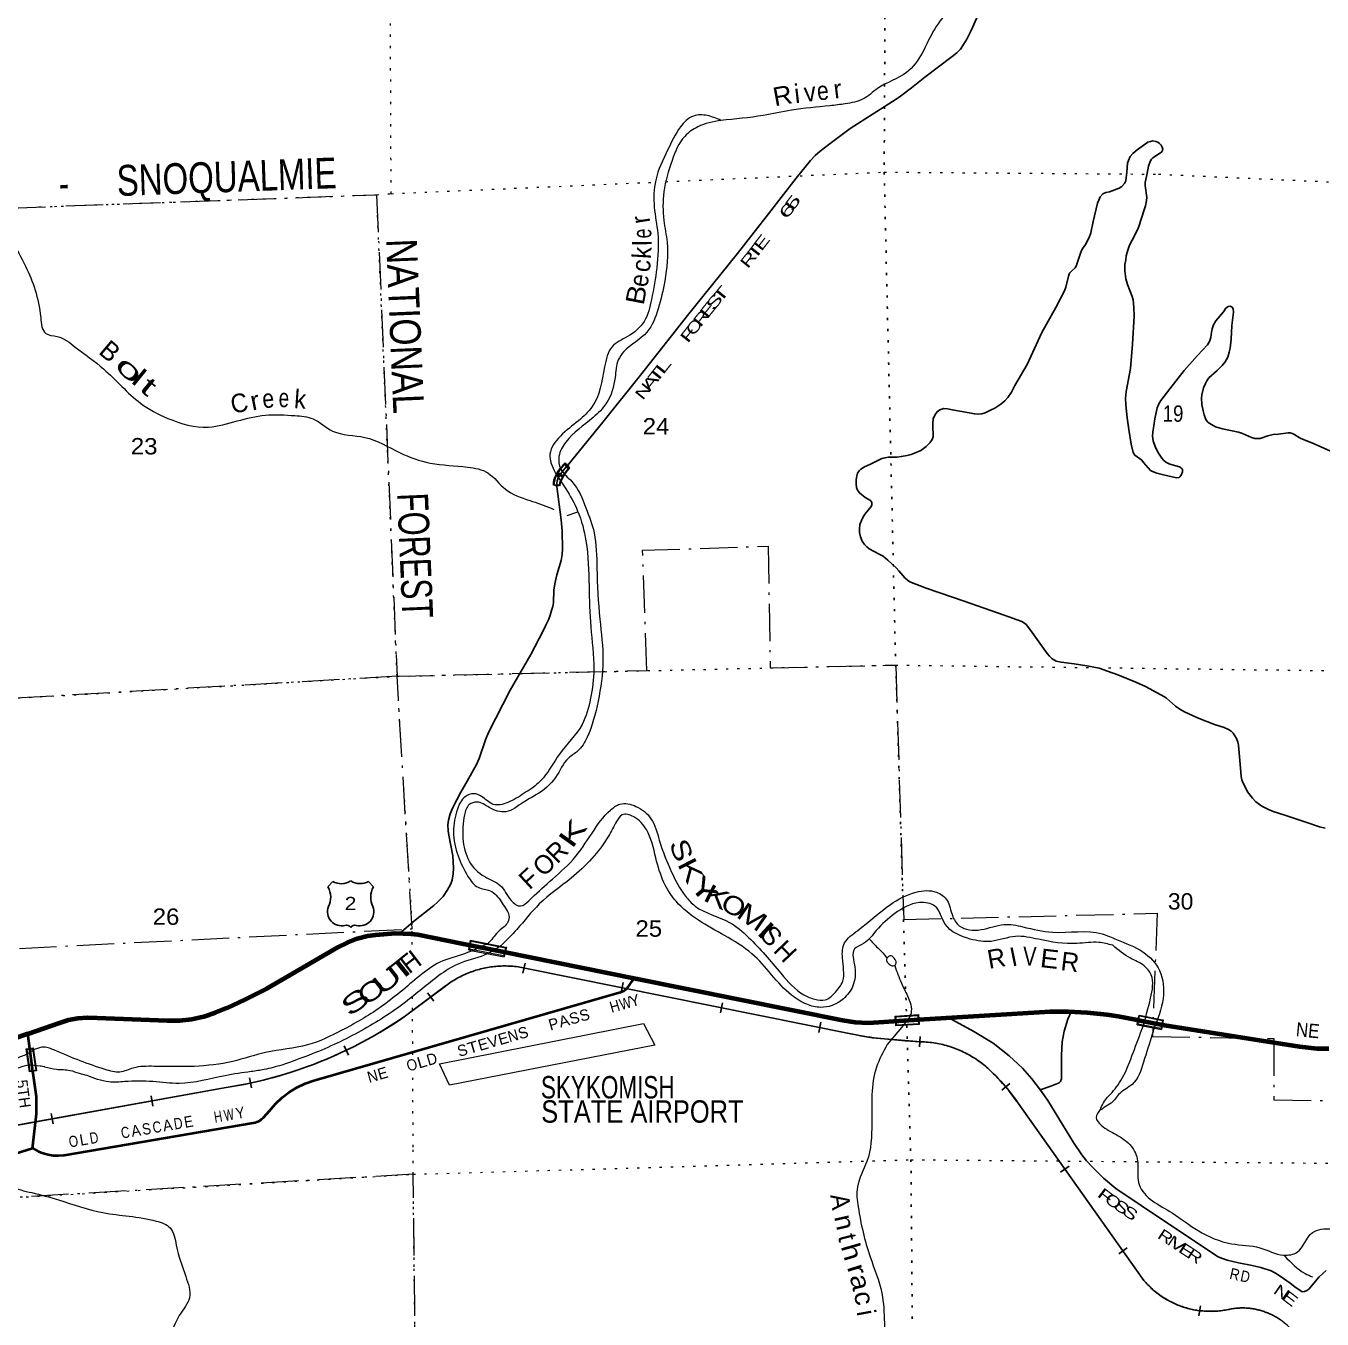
# Model space of a CAD drawing. Header units: feet. Extents: x -248627 to 3, y 0 to 184934.
# Drawn here: x -89199 to -75319, y 74831 to 88680 of the extents above; entities that cross this region are included whole.
import ezdxf
from ezdxf.enums import TextEntityAlignment as Align

# ---------------------------------------------------------------- set-up
doc = ezdxf.new("R2010")
doc.units = ezdxf.units.FT
doc.header["$LTSCALE"] = 80
doc.linetypes.add('DOT_DASHED', pattern=[7.7, 5, -1.2, 0.3, -1.2])
doc.linetypes.add('DOTTED', pattern=[1.5, 0.3, -1.2])
for name, color, linetype, lineweight in [('16', 7, 'Continuous', 25), ('20', 7, 'Continuous', 70), ('26', 7, 'Continuous', 40), ('29', 7, 'Continuous', 25), ('30', 7, 'Continuous', 13), ('31', 7, 'Continuous', 13), ('34', 7, 'Continuous', 25), ('36', 7, 'Continuous', 13), ('39', 7, 'Continuous', 13), ('41', 7, 'Continuous', 13), ('44', 7, 'DOT_DASHED', 13), ('57', 7, 'Continuous', 13), ('6', 7, 'DOTTED', 25), ('61', 7, 'Continuous', 13), ('7', 7, 'DOTTED', 13)]:
    doc.layers.add(name, color=color, linetype=linetype, lineweight=lineweight)
doc.layers.add('27', color=7, linetype='Continuous')

msp = doc.modelspace()

# ---------------------------------------------------------------- linework, layer by layer
at = {"layer": '16'}
for p, q in [((-85964.69, 79460.04), (-85913.38, 79518.8)), ((-85721.62, 79524.77), (-85721.9, 79524.57)), ((-85529.53, 79518.89), (-85478.14, 79460.04))]:
    msp.add_line(p, q, dxfattribs=at)
for centre, radius, start, end in [((-86157.67, 79349.41), 222.05, 332.97043, 29.75871), ((-85822.3, 79676.46), 182.07, 239.97227, 303.45418), ((-85620.52, 79675.96), 181.52, 236.33975, 300.08743), ((-85620.53, 79676.46), 182.07, 236.54582, 236.59441), ((-85285.17, 79349.41), 222.05, 150.24129, 207.02957), ((-85818.48, 79194.51), 151.42, 159.09177, 283.81923), ((-85624.36, 79194.51), 151.42, 256.18077, 20.90823)]:
    msp.add_arc(centre, radius, start, end, dxfattribs=at)
for centre, major_axis, start_param, end_param in [((-85763.14, 78995.69), (-19.56, 51.67), 4.95877769, 6.28318531), ((-85679.69, 78995.69), (19.56, 51.67), 0, 1.32637542)]:
    msp.add_ellipse(centre, major_axis=major_axis, ratio=0.929097, start_param=start_param, end_param=end_param, dxfattribs=at)
at = {"layer": '20'}
for points in [[(-89178.81, 77885.63), (-88840.45, 78005.83), (-88742.44, 78034.89), (-88641.94, 78053.54), (-88540.03, 78061.58), (-88437.85, 78058.92), (-88437.71, 78058.91), (-87686.82, 78028.66), (-87554.31, 78029.8), (-87422.64, 78044.77), (-87293.27, 78073.43), (-87168.93, 78114.93), (-87044.24, 78163.56), (-86853.59, 78252.9), (-86620.9, 78370.04), (-85860.27, 78814.58), (-85757.07, 78865.89), (-85649.07, 78906.14), (-85537.46, 78934.87), (-85456.15, 78948.17), (-85246.8, 78963.51), (-85075.08, 78957.72), (-85003.93, 78950.01), (-84529.57, 78854.16), (-84064.76, 78760.24), (-83798.67, 78706.47), (-82689.11, 78482.28)], [(-89178.81, 77885.63), (-90211.99, 77518.61), (-90380.6, 77474.14), (-90552.93, 77447.53), (-90727.1, 77439.08), (-90901.19, 77448.88), (-91073.31, 77476.83), (-91115.49, 77486.89), (-91140.57, 77492.87), (-91165.49, 77501.94), (-91527.96, 77633.87), (-91898.56, 77814.63), (-92248.24, 78033.13), (-92573.17, 78286.99), (-92643.26, 78349.4), (-92672.34, 78377.99), (-92912.93, 78617.84)], [(-82689.11, 78482.28), (-80456.55, 78031.18), (-80319.46, 78010.99), (-80181, 78005.23), (-80063.95, 78011.68), (-79635.68, 78038.15), (-78232.42, 78124.86), (-78138.15, 78126.42), (-78034.29, 78123.72), (-77835.65, 78114.85), (-77693.04, 78102.13), (-77624.26, 78092.68), (-77501.92, 78073.94), (-77317.55, 78038.46), (-77290, 78033.16), (-77006.16, 77978.54), (-75559.26, 77750.91), (-75373.11, 77729.63), (-75245.34, 77728.44)]]:
    msp.add_lwpolyline(points, dxfattribs=at)
at = {"layer": '26'}
for points in [[(-89127.9, 76663.3), (-89065.04, 76626.39), (-89013.51, 76607.02), (-88960.24, 76593.14), (-88905.8, 76584.9), (-88850.81, 76582.4), (-88795.85, 76585.66), (-88789.07, 76586.46), (-86765.11, 76932.35), (-86744.84, 76936.78), (-86725.15, 76943.31), (-86706.25, 76951.86), (-86688.34, 76962.33), (-86671.63, 76974.62), (-86656.29, 76988.59), (-86651.11, 76994.03), (-86589.02, 77062.24), (-86526.13, 77136), (-86455.88, 77202.79), (-86379.03, 77261.86), (-86296.42, 77312.57), (-86208.97, 77354.38), (-86117.63, 77386.81), (-86090.8, 77394.34), (-82821.26, 78337.25), (-82807.77, 78342.17), (-82794.86, 78348.47), (-82782.69, 78356.09), (-82771.38, 78364.93), (-82761.05, 78374.92), (-82751.83, 78385.92), (-82745.71, 78394.74), (-82710.96, 78448.48), (-82689.11, 78482.28)], [(-89123.96, 77481.76), (-89175.3, 77859.73), (-89178.81, 77885.63)], [(-89127.9, 76663.3), (-89124.91, 76688.3), (-89084.19, 77029.35), (-89087.41, 77212.67), (-89117.85, 77436.81), (-89123.96, 77481.76)], [(-89580.82, 76520.67), (-89554.05, 76529.1), (-89127.9, 76663.3)]]:
    msp.add_lwpolyline(points, dxfattribs=at)
at = {"layer": '29'}
for points in [[(-78995.67, 88817.82), (-79074.3, 88640.05), (-79122.98, 88538.26), (-79157.42, 88480.29), (-79191.89, 88432.88), (-79231.15, 88391.39), (-79280.39, 88352.14), (-79573.61, 88130.7), (-79714.68, 88016.26), (-79833.95, 87927.36), (-79879.19, 87897.44), (-80372.01, 87583.59), (-80601.64, 87411.17), (-80694.78, 87339.75), (-80747.45, 87291.36), (-80798.86, 87237.83), (-80950.46, 87049.78), (-81272.29, 86635.34), (-81577.5, 86242.73), (-82100.09, 85596.75), (-82616.88, 84940.55), (-83021.35, 84437.18), (-83394.64, 83975.48), (-83444.31, 83918.08), (-83474.58, 83879.07), (-83498.43, 83842.21), (-83509.27, 83809.69), (-83513.61, 83779.33), (-83514.75, 83746.18), (-83468.51, 83390.17), (-83457.23, 83274.12), (-83453.43, 83081.25), (-83457.23, 83018.25), (-83468.38, 82956.53), (-83512.22, 82802.19), (-83535.29, 82703.85), (-83544.21, 82637.51), (-83550.47, 82506.53), (-83558.25, 82464.36), (-83569.98, 82419.79), (-83585.16, 82369.92), (-83600.34, 82328.72), (-83630.7, 82261.51), (-83658.97, 82202.36), (-83791.77, 81947.13), (-84012.07, 81566.75), (-84246.52, 81114.46), (-84279.04, 81036.4), (-84344.09, 80834.74), (-84372.89, 80769.96), (-84473.68, 80592.68), (-84540.9, 80473.15), (-84627.21, 80311.68), (-84656.33, 80240.62), (-84674.71, 80173.56), (-84680.18, 80125.7), (-84675.84, 80060.65), (-84670.31, 80014.12), (-84627.06, 79791.3), (-84619.46, 79659.51), (-84623.4, 79599.61), (-84634.64, 79531.58), (-84654.16, 79483.87), (-84683.76, 79427.49), (-84732.22, 79358.11), (-84792.93, 79295.23), (-84832.7, 79259.34), (-85029.69, 79104.35), (-85200.11, 78961.94)], [(-76948.43, 83986.37), (-76844.3, 83957.85), (-76824.28, 83944.13), (-76814.74, 83928.96), (-76815.61, 83905.1), (-76824, 83876.72), (-76837.3, 83855.23), (-76850.3, 83844.39), (-76877.19, 83841.59), (-77017.53, 83872.93), (-77088.82, 83889.92), (-77136.52, 83907.27), (-77155.47, 83920.35), (-77230.06, 84006.71), (-77249.28, 84028.69), (-77323, 84082.9), (-77340.48, 84112.01), (-77362.03, 84202.15), (-77387.25, 84357.1), (-77405.4, 84481.87), (-77419.46, 84622.03), (-77422.74, 84692.2), (-77416.18, 84765.16), (-77372.27, 85010.26), (-77350.15, 85271.98), (-77333.19, 85572.13), (-77333.83, 85665.79), (-77342.5, 85746.01), (-77352.5, 85784.33), (-77403.22, 85912.98), (-77420.71, 85973.42), (-77431.4, 86058.25), (-77431.4, 86125.47), (-77422.08, 86177.16), (-77416.22, 86216.54), (-77401.05, 86277.26), (-77380.25, 86331.54), (-77353.34, 86385.67), (-77295.9, 86495.07), (-77281.79, 86533.12), (-77224.49, 86709.3), (-77210.24, 86754.29), (-77199.39, 86810.66), (-77197.23, 86843.84), (-77212.44, 86971.24), (-77212.4, 87003.64), (-77199.39, 87066.53), (-77184.39, 87140.05), (-77177.71, 87177.11), (-77160.36, 87229.15), (-77145.5, 87254.15), (-77132.18, 87268.18), (-77071.75, 87306.98), (-77036.77, 87333.23), (-77026.47, 87348.34), (-77023.76, 87359.25), (-77032.43, 87380.93), (-77043.3, 87405.18), (-77058.45, 87422.13), (-77077.97, 87435.14), (-77100.88, 87442.76), (-77130.01, 87448.15), (-77156.03, 87443.82), (-77185.69, 87434.55), (-77299.14, 87354.91), (-77345.65, 87313.03), (-77375.03, 87281.19), (-77393.73, 87237.45), (-77403.22, 87211.8), (-77408.63, 87114.74), (-77420.56, 87023.16), (-77433.61, 86992.26), (-77461.76, 86962.45), (-77493.17, 86943.15), (-77594.79, 86905.06), (-77635.23, 86895.23), (-77667.9, 86880.45), (-77693.77, 86851.86), (-77711.12, 86815), (-77722.52, 86782.83), (-77771.41, 86584.23), (-77796.34, 86463.77), (-77813.04, 86413.86), (-77853.63, 86337.96), (-77891.1, 86283.76), (-77906.06, 86248.36), (-77940.97, 86138.48), (-77953.65, 86106.21), (-77964.82, 86088.61), (-78003.85, 86053.91), (-78023.83, 86033.13), (-78036.38, 85999.7), (-78062.4, 85882.61), (-78078.53, 85844.74), (-78171.35, 85663.25), (-78320.49, 85398.29), (-78477.53, 85052.83), (-78609.63, 84827.83), (-78643.52, 84759.41), (-78683.03, 84702.38)], [(-75146.67, 84089.77), (-75429.88, 84217.05), (-75547.73, 84262.01), (-75627.37, 84310.58), (-75659.22, 84320.94), (-75683.74, 84323.59), (-75784.41, 84309.59), (-75844.2, 84304.07), (-75899.71, 84289.95), (-75982.93, 84263.55), (-76009, 84260.7), (-76039.35, 84262.87), (-76073.42, 84271.6), (-76171.62, 84317.08), (-76213.15, 84329.15), (-76385.57, 84367.24), (-76460.01, 84388.64), (-76503.47, 84410.19), (-76527.23, 84425.5), (-76544.57, 84440.68), (-76562.69, 84463.94), (-76581.44, 84514.4), (-76592.74, 84559.4), (-76607.46, 84627.15), (-76609.82, 84692.89), (-76607.46, 84731.23), (-76587.94, 84804.96), (-76568.42, 84850.49), (-76553.24, 84878.68), (-76532.28, 84911.03), (-76443.79, 84991.77), (-76388.45, 85043.47), (-76357.03, 85084.65), (-76329.9, 85134.54), (-76312.56, 85186.58), (-76303.3, 85230.7), (-76293.03, 85327.29), (-76285.67, 85472.34), (-76269.19, 85615.91), (-76271.36, 85650.6), (-76282.2, 85670.12), (-76301.72, 85680.96), (-76325.57, 85676.62), (-76349.42, 85657.11), (-76374.98, 85619.54), (-76457.85, 85520.52), (-76481.69, 85479.3), (-76496.87, 85438.11), (-76502.87, 85402.51), (-76512.04, 85342.7), (-76525.33, 85302.16), (-76546.74, 85264.64), (-76653.75, 85149.69), (-76796.46, 84989.47), (-76950.03, 84795.2), (-77045.45, 84670.51), (-77066.55, 84634.4), (-77084.48, 84590.29), (-77108.52, 84473.98), (-77131.99, 84329.27), (-77134.36, 84286.73), (-77127.85, 84236.85), (-77107.31, 84175.44), (-77077.98, 84115.43), (-77033.55, 84052.79), (-77017.27, 84030.86), (-76991.25, 84009.18), (-76948.43, 83986.37)], [(-78683.03, 84702.38), (-78715.08, 84664), (-78760.61, 84629.31), (-78823.49, 84588.11), (-78871.19, 84564.26), (-78927.57, 84538.24), (-78964.43, 84527.4), (-78993.41, 84523.68), (-79038.16, 84525.23), (-79260.48, 84563.87), (-79330.88, 84579.44), (-79370.88, 84582.44), (-79413.28, 84570.76), (-79441.46, 84549.08), (-79462.99, 84519.93), (-79482.66, 84471.02), (-79487, 84418.98), (-79486.46, 84375.23), (-79482.65, 84308.39), (-79484.65, 84278.38), (-79493.5, 84252.01), (-79519.52, 84217.32), (-79559.56, 84175.15), (-79617.09, 84134.92), (-79682.11, 84103.23), (-79719, 84089.39), (-79762.37, 84080.71), (-79825.25, 84067.7), (-79874.5, 84061.09), (-79964.02, 84061.2), (-79999.55, 84055.78), (-80033.41, 84048.19), (-80156.29, 83986.64), (-80219.89, 83957.12), (-80258.92, 83933.27), (-80276.82, 83914.67), (-80293.61, 83889.9), (-80302.29, 83861.71), (-80308.79, 83820.51), (-80308.16, 83778.21), (-80304.46, 83735.95), (-80293.61, 83707.76), (-80274.1, 83679.57), (-80210.79, 83630.84), (-80155.1, 83599.36), (-80148.34, 83590.67), (-80141.83, 83573.32), (-80141.83, 83551.64), (-80148.57, 83532.65), (-80210.79, 83455.37), (-80232.9, 83421.54), (-80252.42, 83384.68), (-80267.8, 83341.66), (-80274.1, 83291.44), (-80271.93, 83254.58), (-80260.78, 83208.38), (-80243.74, 83163.51), (-80217.72, 83126.65), (-80194.76, 83100.03), (-80170.02, 83081.11), (-80063.77, 83024.74), (-80019.7, 83001.36), (-79968.36, 82959.69), (-79881.63, 82877.29), (-79851.98, 82846.39), (-79788.39, 82768.87), (-79757.62, 82743.46), (-79734.18, 82727.67), (-79560.09, 82658.41), (-79150.23, 82518.26), (-78724.4, 82371.7), (-78535.09, 82300.51), (-78504.76, 82284.15), (-78483.05, 82265.81), (-78422.39, 82185.52), (-78264.39, 81958.15), (-78238.04, 81929.72), (-78209.85, 81903.7), (-78167.51, 81877.35), (-78112.27, 81866.84), (-77972.71, 81848.84)], [(-77972.71, 81848.84), (-77836.89, 81827.81), (-77707.84, 81800.63), (-77615.72, 81771.43), (-77507.31, 81732.4), (-77312.26, 81652.73), (-77210.24, 81606.64), (-77047.62, 81517.73), (-77007.55, 81496.74), (-76984.74, 81480.87), (-76887.17, 81394.14), (-76841.38, 81361.97), (-76800.43, 81337.76), (-76652.09, 81269.04), (-76472.35, 81198.51), (-76368.94, 81168.63), (-76320.06, 81146.63), (-76293.04, 81127.43), (-76271.36, 81105.75), (-76251.84, 81077.56), (-76234.01, 81048.03), (-76221.49, 81010.34), (-76214.98, 80977.81), (-76210.41, 80934.56), (-76195.94, 80774.9), (-76186.8, 80641.72), (-76177.63, 80607.08), (-76165.11, 80570.16), (-76136.92, 80518.12), (-76116.09, 80478.66), (-76063.2, 80409.71), (-76027.87, 80371.83), (-75963.46, 80325.14), (-75892.77, 80288.16), (-75844.2, 80268.76), (-75716.79, 80229.82), (-75494.9, 80152.31), (-75347.65, 80103.97), (-75284.77, 80089.18)], [(-79314.61, 78057.99), (-79048.99, 77911.78), (-78843, 77786.02), (-78669.53, 77649.42), (-78528.59, 77517.14), (-78428.84, 77404.39), (-78335.6, 77281.88), (-78257.55, 77172.38), (-77982.17, 76723.54), (-77891.1, 76591.27), (-77843.38, 76526.22), (-77778.34, 76456.84), (-77659.09, 76341.91), (-77526.81, 76229.16), (-77255.77, 76047.02), (-76965.22, 75850.78), (-76431.8, 75498.43), (-76384.1, 75478.91), (-76336.4, 75463.74), (-76212.8, 75435.55), (-76067.52, 75405.19), (-75976.45, 75383.51), (-75863.7, 75346.65), (-75818.17, 75322.78), (-75768.29, 75290.27), (-75659.88, 75214.38), (-75612.17, 75177.52), (-75533.58, 75124.5)], [(-78339.59, 77287.47), (-78222.85, 77325.25), (-78136.12, 77359.94), (-78118.76, 77374.04), (-78110.1, 77403.31), (-78110.1, 77454.26), (-78107.93, 77653.75), (-78103.6, 77801.2), (-78081.92, 77916.12), (-78040.71, 78045.13), (-78007.07, 78122.5)], [(-75533.58, 75124.5), (-75505.93, 75125.48), (-75482.08, 75136.32), (-75462.46, 75153.58), (-75350.7, 75282.22), (-75276.09, 75350.99)]]:
    msp.add_lwpolyline(points, dxfattribs=at)
at = {"layer": '31'}
for p, q in [((-83373.17, 83943.59), (-83423.21, 84000.11)), ((-83477.73, 83755.83), (-83551.25, 83761.96))]:
    msp.add_line(p, q, dxfattribs=at)
for points in [[(-83551.25, 83761.96), (-83549.13, 83788.05), (-83544.79, 83820.94), (-83540.44, 83835.83), (-83535.48, 83847.62), (-83521.02, 83876.26), (-83508.8, 83896.64), (-83491.42, 83922.7), (-83469.71, 83952.49), (-83450.84, 83973.81), (-83439.35, 83985.42), (-83423.21, 84000.11)], [(-83423.82, 83988.74), (-83433.81, 83979.64), (-83445, 83968.34), (-83463.47, 83947.47), (-83484.86, 83918.12), (-83502.04, 83892.36), (-83514.01, 83872.4), (-83528.21, 83844.26), (-83532.89, 83833.15), (-83536.94, 83819.29), (-83541.17, 83787.2), (-83542.63, 83769.27), (-83484.66, 83764.43)], [(-83484.66, 83764.43), (-83481.9, 83785.36), (-83477.25, 83801.28), (-83472.01, 83813.75), (-83457.29, 83842.89), (-83444.82, 83863.69), (-83427.24, 83890.05), (-83405.21, 83920.28), (-83384.21, 83944), (-83423.82, 83988.74)], [(-83477.73, 83755.83), (-83474.05, 83783.71), (-83469.7, 83798.6), (-83464.74, 83810.39), (-83450.28, 83839.03), (-83438.06, 83859.41), (-83420.68, 83885.47), (-83398.97, 83915.26), (-83380.1, 83936.58), (-83373.17, 83943.59)]]:
    msp.add_lwpolyline(points, dxfattribs=at)
at = {"layer": '31', "linetype": 'DOTTED', "lineweight": 100}
msp.add_arc((-83203, 83727.49), 312.99, 128.61892, 175.44019, dxfattribs=at)
at = {"layer": '34'}
for p, q in [((-83876.31, 78536.31), (-83854.18, 78644.68)), ((-82824.51, 78327.28), (-82802.69, 78435.72)), ((-84831.33, 78237.72), (-84897.47, 78326.38)), ((-81760.58, 78110.51), (-81738.75, 78218.94)), ((-80708.93, 77901.53), (-80687.1, 78009.97)), ((-85744.28, 77659.33), (-85791.79, 77759.21)), ((-79628.76, 77745.7), (-79621.41, 77856.06)), ((-86782.13, 77307.23), (-86805.38, 77415.37)), ((-78749.11, 77283.82), (-78664.06, 77354.54)), ((-87838.41, 77113.02), (-87857.98, 77221.89)), ((-88907.54, 76923.53), (-88927.11, 77032.39)), ((-78119.03, 76404.83), (-78028.83, 76468.85)), ((-77496.37, 75531.95), (-77406.16, 75595.96)), ((-76637.39, 74864.81), (-76622.37, 74974.39))]:
    msp.add_line(p, q, dxfattribs=at)
at = {"layer": '34', "lineweight": 13}
for p, q in [((-83857.81, 78589.8), (-80346.67, 77883.2)), ((-85134.6, 78078.25), (-84705.34, 78398.44)), ((-90550.96, 76682.53), (-87053.74, 77311.05)), ((-78590.77, 77166.51), (-77227.53, 75245.57))]:
    msp.add_line(p, q, dxfattribs=at)
at = {"layer": '34'}
for points in [[(-84432.12, 78549.44), (-84414.93, 78555.54), (-84397.7, 78561.32), (-84380.31, 78566.84), (-84362.86, 78572.15), (-84345.29, 78576.99), (-84327.66, 78581.62), (-84309.88, 78585.89), (-84292.05, 78589.94), (-84274.21, 78593.56), (-84256.3, 78596.94), (-84238.36, 78600.01), (-84220.28, 78602.72), (-84202.27, 78605.13), (-84184.09, 78607.28), (-84165.99, 78609.04), (-84147.74, 78610.54), (-84129.57, 78611.63), (-84111.34, 78612.5), (-84093.17, 78613.06), (-84074.87, 78613.27), (-84056.65, 78613.07), (-84038.49, 78612.67), (-84020.17, 78611.92), (-84002.02, 78610.88), (-83983.83, 78609.51), (-83965.63, 78607.71), (-83947.57, 78605.73), (-83929.48, 78603.43), (-83911.37, 78600.69), (-83893.4, 78597.76), (-83875.5, 78594.54), (-83857.59, 78590.88), (-80346.44, 77884.28), (-80308.93, 77875.84), (-80271.46, 77868.3), (-80233.84, 77861.4), (-80195.91, 77854.89), (-80158, 77849.28), (-80120.13, 77844.36), (-80081.97, 77839.82), (-80043.83, 77836.19), (-80005.74, 77833.24), (-80003.63, 77833.11), (-79785.26, 77813.46), (-79614.38, 77802.08), (-79594.67, 77801.39), (-79575.06, 77800.25), (-79555.47, 77798.77), (-79535.76, 77797.06), (-79516.18, 77794.9), (-79496.72, 77792.41), (-79477.17, 77789.7), (-79457.72, 77786.52), (-79438.42, 77783.02), (-79419, 77779.18), (-79399.82, 77775), (-79380.64, 77770.6), (-79361.48, 77765.75), (-79342.55, 77760.57), (-79323.63, 77755.04), (-79304.85, 77749.3), (-79286.06, 77743.1), (-79267.51, 77736.69), (-79248.97, 77729.82), (-79230.66, 77722.73), (-79212.38, 77715.32), (-79194.31, 77707.56), (-79176.37, 77699.47), (-79158.55, 77691.15), (-79140.87, 77682.39), (-79123.29, 77673.41), (-79105.95, 77664.1), (-79088.73, 77654.56), (-79071.76, 77644.57), (-79054.9, 77634.38), (-79038.28, 77623.96), (-79021.77, 77613.2), (-79005.5, 77602.1), (-78989.36, 77590.68), (-78973.44, 77579.15), (-78957.76, 77567.18), (-78942.31, 77554.98), (-78926.99, 77542.57), (-78912, 77529.93), (-78897.15, 77516.85), (-78882.52, 77503.67), (-78868.25, 77490.16), (-78854.09, 77476.53), (-78840.17, 77462.47), (-78839.93, 77462.23), (-78812.87, 77435.2), (-78786.59, 77407.69), (-78760.76, 77379.73), (-78735.09, 77351.3), (-78710.17, 77322.39), (-78685.88, 77293.18), (-78661.75, 77263.5), (-78638.37, 77233.36), (-78615.62, 77202.89), (-78593.17, 77171.82)], [(-90551.16, 76683.61), (-87053.93, 77312.13), (-86974.12, 77325.04), (-86895.07, 77339.71), (-86816.24, 77355.75), (-86737.08, 77372.76), (-86658.68, 77391.54), (-86580.93, 77411.6), (-86502.88, 77432.66), (-86425.57, 77455.47), (-86348.93, 77479.58), (-86272.04, 77505.12), (-86196.27, 77531.9), (-86120.66, 77559.58), (-86045.33, 77589.09), (-85971.12, 77619.83), (-85897.12, 77651.94), (-85823.73, 77684.89), (-85750.63, 77719.66), (-85678.57, 77755.2), (-85606.81, 77792.57), (-85536.09, 77830.71), (-85465.59, 77870.22), (-85396.22, 77910.96), (-85327.51, 77952.99), (-85259.4, 77995.87), (-85192.03, 78040.5), (-85135.24, 78079.15), (-84706, 78399.32), (-84703.27, 78401.42), (-84688.62, 78412.22), (-84673.88, 78422.89), (-84658.78, 78433.28), (-84643.64, 78443.34), (-84628.34, 78453.15), (-84612.75, 78462.79), (-84597.04, 78471.98), (-84581.26, 78481.05), (-84565.22, 78489.75), (-84549.01, 78498.3), (-84532.78, 78506.42), (-84516.29, 78514.28), (-84499.74, 78521.9), (-84483.02, 78529.28), (-84466.19, 78536.21), (-84449.18, 78542.99), (-84432.12, 78549.44)], [(-78593.17, 77171.82), (-78589.87, 77167.15), (-77226.66, 75246.25), (-77216.17, 75233.88), (-77205.43, 75221.81), (-77194.48, 75209.9), (-77183.33, 75198.05), (-77171.95, 75186.51), (-77160.41, 75175.21), (-77148.68, 75163.96), (-77136.73, 75153.03), (-77124.61, 75142.35), (-77112.22, 75131.77), (-77099.74, 75121.51), (-77087.12, 75111.38), (-77074.21, 75101.48), (-77061.21, 75091.9), (-77048, 75082.5), (-77034.69, 75073.29), (-77021.11, 75064.32), (-77007.51, 75055.62), (-76993.62, 75047.15), (-76979.71, 75038.94), (-76965.58, 75030.92), (-76951.36, 75023.21), (-76936.99, 75015.75), (-76922.53, 75008.49), (-76907.85, 75001.54), (-76893.08, 74994.76), (-76878.23, 74988.32), (-76863.29, 74982.07), (-76848.18, 74976.2), (-76832.99, 74970.51), (-76817.78, 74965.09), (-76802.41, 74959.93), (-76786.96, 74955.07), (-76771.34, 74950.48), (-76755.77, 74946.08), (-76740.05, 74942.07), (-76724.29, 74938.31), (-76708.46, 74934.75), (-76692.66, 74931.51), (-76676.63, 74928.59), (-76660.66, 74925.88), (-76644.65, 74923.55), (-76628.62, 74921.35), (-76612.44, 74919.53), (-76596.36, 74918), (-76580.26, 74916.72), (-76564, 74915.69), (-76547.84, 74915.06), (-76531.67, 74914.56), (-76515.47, 74914.46), (-76499.18, 74914.55), (-76483.06, 74914.98), (-76466.85, 74915.73), (-76450.67, 74916.69), (-76434.49, 74917.91), (-76418.4, 74919.52), (-76402.22, 74921.33), (-76386.15, 74923.42), (-76370.12, 74925.84), (-76354.2, 74928.52), (-76338.25, 74931.48), (-76322.36, 74934.64), (-76317.42, 74935.76), (-76305.28, 74938.22), (-76293.15, 74940.39), (-76280.99, 74942.36), (-76268.72, 74944.2), (-76256.46, 74945.75), (-76244.23, 74947.07), (-76231.9, 74948.29), (-76219.59, 74949.2), (-76207.3, 74949.88), (-76194.89, 74950.38), (-76182.59, 74950.64), (-76170.26, 74950.76), (-76157.86, 74950.6), (-76145.56, 74950.21), (-76133.22, 74949.61), (-76120.91, 74948.86), (-76108.55, 74947.83), (-76096.3, 74946.62), (-76083.99, 74945.15), (-76071.79, 74943.51), (-76059.54, 74941.66), (-76047.39, 74939.57), (-76035.28, 74937.26), (-76023.2, 74934.8), (-76011.13, 74932.04), (-75999.09, 74929.14), (-75987.16, 74925.99), (-75975.26, 74922.7), (-75963.45, 74919.09), (-75951.68, 74915.34), (-75940.01, 74911.41), (-75928.37, 74907.26), (-75916.83, 74902.89), (-75914.58, 74902.01), (-75905.16, 74898.41)], [(-75905.16, 74898.41), (-75893.94, 74893.86), (-75882.77, 74889.16), (-75871.7, 74884.26), (-75860.69, 74879.11), (-75849.81, 74873.83), (-75838.94, 74868.34), (-75828.28, 74862.66), (-75817.61, 74856.78), (-75807.14, 74850.71), (-75796.72, 74844.49), (-75786.45, 74838.13), (-75776.22, 74831.52), (-75766.21, 74824.71)]]:
    msp.add_lwpolyline(points, dxfattribs=at)
at = {"layer": '34', "lineweight": 13}
msp.add_lwpolyline([(-80003.71, 77832.01), (-79785.35, 77812.36), (-79614.44, 77800.98)], dxfattribs=at)
for centre, radius, start, end in [((-84072.53, 77568.26), 1043.87, 78.12985, 127.31658), ((-87765.59, 81875.7), 4619.82, 278.86386, 304.71549), ((-79851.89, 80023.62), 2196.86, 256.98416, 266.03731), ((-79647.54, 76674.19), 1127.28, 44.29643, 88.3174), ((-80375.8, 75907.2), 2184.54, 35.20234, 45.35531), ((-76515.24, 75843.01), 929.67, 219.98825, 282.29997), ((-76172.62, 74243.09), 706.54, 68.6141, 101.80701), ((-76159.02, 74251.55), 693.77, 44.57544, 69.40505)]:
    msp.add_arc(centre, radius, start, end, dxfattribs=at)
at = {"layer": '36'}
msp.add_lwpolyline([(-84661.57, 77335.59), (-84769.04, 77565.96), (-82584.69, 77997.1), (-82463.89, 77764.66)], close=True, dxfattribs=at)
at = {"layer": '39'}
for p, q in [((-83402.31, 83438.04), (-83288.48, 83476.06)), ((-79806.58, 77974.69), (-79975.83, 77772))]:
    msp.add_line(p, q, dxfattribs=at)
for points in [[(-78198.12, 91889.75), (-78199.08, 91723.3), (-78278.76, 91528.1), (-78304.07, 91328.61), (-78214.8, 91086.23), (-78016.37, 90905.83), (-77932.87, 90709.85), (-77980.45, 90492.32), (-78070.6, 90228.61), (-78178.04, 90112.18), (-78373.3, 90141.34), (-78632.7, 90227.26), (-78755.63, 90221.8), (-78794.81, 90062.7), (-78867.59, 89665.84), (-78949.29, 89470.65), (-79044.91, 89307.78), (-79106.13, 89170.97), (-79309.37, 88859.41), (-79467.72, 88648.45), (-79602.16, 88388.99), (-79770.56, 88182.12), (-80079.79, 88010.19), (-80233.54, 87898.01), (-80425.23, 87846.5), (-80590.56, 87825.11), (-81001.81, 87778.69), (-81304.34, 87721.66), (-81755.93, 87669.37)], [(-81755.93, 87669.37), (-81902.71, 87720.48), (-82051.82, 87715.14), (-82189.48, 87598.85), (-82327.89, 87351.51), (-82454.64, 87029.51), (-82470.39, 86739.24), (-82433.71, 86458.79), (-82443.87, 86089.86), (-82500.2, 85751.39), (-82578.1, 85515.85), (-82758.33, 85353.39), (-82922.14, 85245.3), (-83001.95, 85027.92), (-83135.32, 84603.11), (-83281.24, 84452.59), (-83475.58, 84288.18), (-83587.5, 84093.13), (-83530.19, 83897.28), (-83418.36, 83723.34), (-83290.78, 83484.81), (-83201.94, 83165.81), (-83168.44, 82681.74), (-83150.79, 82244.12), (-83117.12, 81788.27), (-83153.13, 81479.95), (-83243.37, 81200.12), (-83486.95, 80880.69), (-83657.61, 80629.46), (-83779.13, 80517.13), (-83862.04, 80463.09), (-84039.91, 80363.12), (-84195.15, 80343.7), (-84319.57, 80428.98), (-84404.02, 80457.61), (-84494.87, 80425.78), (-84578.22, 80293.1), (-84619.89, 80051.35), (-84571.01, 79791.01), (-84465.48, 79572.75), (-84355.34, 79455.27), (-84228.63, 79418.38), (-84162.42, 79369.67), (-84064.48, 79232.09), (-84026.64, 79155.29), (-84037.13, 79082.76), (-84132.36, 78988.44), (-84237.81, 78867.97), (-84250.8, 78855.1)], [(-81755.93, 87669.37), (-82004.13, 87599.99), (-82143.72, 87497.82), (-82280.17, 87240.39), (-82366.72, 86902.06), (-82368.45, 86597.61), (-82333.52, 86363.55), (-82358.04, 85950.33), (-82428.24, 85652.25), (-82548.54, 85400.78), (-82795.52, 85192.27), (-82856.46, 85103.84), (-82889.77, 84914.47), (-82981.98, 84642.71), (-83125.92, 84486.12), (-83417.53, 84223.38), (-83490.94, 84068.48), (-83471.55, 83935.31), (-83353.45, 83801.67), (-83201.95, 83518.66), (-83114.82, 83252.1), (-83084.73, 82874.9), (-83053.61, 82326.32), (-83019.88, 81882.57), (-83072.73, 81447.31), (-83189.75, 81062.75), (-83291.34, 80914.03), (-83390.49, 80837.88), (-83526.64, 80632.87), (-83737.24, 80444.34), (-83874.7, 80364.35), (-84058.6, 80264.41), (-84237.65, 80309.62), (-84370.28, 80368.73), (-84451.03, 80340.89), (-84502.02, 80230.23), (-84519.58, 79978.28), (-84452.46, 79736), (-84286.19, 79569.87), (-84119.5, 79476.33), (-84003.57, 79314.47), (-83901.16, 79255.51), (-83814.21, 79311.55), (-83591.43, 79516.15), (-83339.09, 79754.26), (-83137.18, 80036.2), (-82938.33, 80283.26), (-82839.26, 80345.29), (-82666.13, 80322.29), (-82505.71, 80190.46), (-82416.36, 79960.18), (-82285.34, 79618.8), (-82135.71, 79359.99), (-82033.56, 79254.66), (-81665.87, 79079.5), (-81461.29, 78919.24), (-81114.95, 78534.49), (-80868.46, 78303.45), (-80749.86, 78256.51), (-80639.09, 78249.93), (-80541.99, 78320.04), (-80452.59, 78450.67), (-80455.21, 78698.69), (-80432.13, 78859.89), (-80292.36, 78992.29), (-79942.24, 79270.89), (-79667.49, 79402.65), (-79449.9, 79403.63), (-79333.56, 79314.36), (-79278.07, 79152.79), (-79204.15, 79043.56), (-78970.68, 79002.12), (-78726.59, 79057.41), (-78523.25, 79032.24), (-78203.25, 78974.26), (-77673.48, 78957.61), (-77520.72, 78896.4), (-77237.4, 78763.98), (-77059.24, 78563.52), (-77022.66, 78264.93), (-77119.45, 77942.92)], [(-89532.27, 86662.05), (-89203.01, 86108.01), (-89040.95, 85556.79), (-88987.52, 85387.16), (-88864.81, 85354.31), (-88670.04, 85240.47), (-88367.15, 85007.15), (-87972.35, 84640.32), (-87679.13, 84477.61), (-87244.49, 84384.81), (-86935.88, 84449.87), (-86635.34, 84510.94), (-86319.06, 84507.41), (-86123.83, 84472.21), (-85915.05, 84342.17), (-85568.91, 84273.98), (-85197.13, 84110.9), (-84869.38, 83998.44), (-84468.7, 83956.2), (-84251.47, 83892.66), (-84065.1, 83718.36), (-83803.88, 83598.16), (-83574.69, 83514.39), (-83547.23, 83502.32)], [(-77561.36, 78834.09), (-77710.27, 78865.04), (-77942.02, 78854.05), (-78356.79, 78898.37), (-78602.41, 78929.79), (-78862.6, 78876.59), (-79086.09, 78901.85), (-79355.14, 79062.42), (-79464.86, 79252.48), (-79631.86, 79291.59), (-79894.44, 79173.88), (-80092.9, 78993.36), (-80228.68, 78854.88), (-80325.72, 78794.86), (-80322.81, 78599.26), (-80344.09, 78399.75), (-80445.62, 78261.11), (-80566.91, 78189.1), (-80689.91, 78169.53), (-80836.8, 78202.49), (-80999.43, 78300.05), (-81424.01, 78743.64), (-81717.04, 78938.61), (-82236.75, 79306.04), (-82366.56, 79506.27), (-82453.7, 79770.82), (-82554.72, 80073.75), (-82690.95, 80209.49), (-82813.71, 80232.26), (-82874.55, 80161.98), (-82962.09, 80003.11), (-83361.55, 79553.36), (-83701.59, 79276.74), (-83942.89, 79003.67), (-84114.86, 78827.93)], [(-77694.4, 77076.33), (-77739.08, 76992.04), (-77683.16, 76907.08), (-77524.56, 76807.53), (-77362.09, 76681.74), (-77294.48, 76526.16), (-77293.36, 76368.89), (-77277.8, 76272.03), (-76924.58, 75967.68), (-76646.89, 75778.95), (-76288.17, 75638.22), (-75984.21, 75594.43), (-75730.8, 75516.6), (-75587.58, 75548.18), (-75423.2, 75757.09), (-75215.45, 75798.44), (-74935.76, 75736.61), (-74654.52, 75594.13), (-74452.88, 75625.43), (-74120.38, 75992.82), (-73878.01, 76451.38), (-73746.67, 76519.31), (-73544.9, 76572.79), (-73283.03, 76920.36), (-73157.07, 77103.24), (-72951.01, 77203.07), (-72688.06, 77385.3), (-72425.79, 77448.57), (-72181.97, 77457.49), (-71964.93, 77361.68), (-71821.84, 77369.07), (-71712.32, 77497.59), (-71544.32, 77633.89), (-71245.39, 77767.56), (-71083.28, 77932.12), (-70951.78, 78028.28), (-70794.97, 77969.06), (-70655.72, 78010.73), (-70634.57, 78186.05), (-70560.08, 78530.48), (-70442.16, 78717.44), (-70219.41, 78918), (-70059.34, 79076.53), (-69905.6, 79186.69), (-69637.68, 79181.38), (-69374.2, 79103.5), (-69120.38, 79098.26), (-68819.63, 79197.64), (-68497.87, 79448.14), (-68267.69, 79535.76), (-67880.75, 79558.1), (-67752.65, 79510.28), (-67647.51, 79413.22), (-67499.11, 79356.67), (-67391.03, 79231.14), (-67325.92, 78990.89), (-67214.2, 78796.79), (-67031.49, 78687.04), (-66860.43, 78653.96), (-66753.69, 78647.41), (-66412.48, 78774.82), (-66029.51, 78807.27), (-65729.29, 78813.9), (-65465.61, 78770.3), (-65257.91, 78803.59), (-65039.8, 78895.29), (-64777.47, 78970.66), (-64525.47, 78999.7), (-64413.06, 78926.58), (-64287.21, 78738.46), (-64007.58, 78666.56), (-63700.72, 78775.99), (-63414.49, 78802.85), (-63209.55, 78705.09), (-63027.43, 78490.49), (-62856.15, 78142.87), (-62598.18, 77806.94), (-62419.14, 77759.71), (-62265.53, 77845.67), (-62139.79, 77992.26), (-61953.31, 78199.25), (-61942.98, 78210.14)], [(-84250.8, 78855.1), (-84502.44, 78744.22), (-84766.88, 78652.73), (-84981.27, 78506.57), (-85404.25, 78169.85), (-85816.65, 77923.81), (-86182.19, 77768.29), (-86631.94, 77685.75), (-86985.05, 77590.65), (-87396.34, 77538.17), (-87827.48, 77538.22), (-88051.22, 77519.12), (-88192.48, 77477.45), (-88349.47, 77504.41), (-88884.23, 77706.58), (-89006.91, 77743.46), (-89188.14, 77667.4)], [(-80171.77, 78906.51), (-80077.84, 78807.79), (-80019.75, 78749.04), (-79979.76, 78696.42)], [(-84114.86, 78827.93), (-84290.98, 78729.1), (-84571.56, 78633.66), (-84775.75, 78509.62), (-85135.99, 78225.02), (-85609.17, 77918.79), (-86132.38, 77671.27), (-86459.74, 77551.75)], [(-79979.76, 78696.42), (-79945.36, 78722.47), (-79901.18, 78698.06), (-79885.45, 78629.43), (-79921.8, 78615.49), (-79963.96, 78639.89), (-79983.94, 78670.23), (-79979.76, 78696.42)], [(-77235.84, 77967.19), (-77155.6, 78269.6), (-77150.15, 78519.6), (-77224.15, 78614.72), (-77370.76, 78696.07), (-77561.36, 78834.09)], [(-79895.77, 78617.18), (-79824.14, 78429.53), (-79758.44, 78292.11), (-79721.22, 78106.43), (-79806.58, 77974.69)], [(-89188.14, 77667.4), (-89305.78, 77621.89), (-89654.94, 77512.66), (-90065.3, 77270.65), (-90409.1, 77040.41), (-90748.56, 76866.62), (-91053.09, 76811.61), (-91618.42, 76951.42), (-91879.48, 77099.86), (-91993.7, 77207.27), (-91986.72, 77372.57), (-91975.85, 77511.64), (-92003.15, 77671.06), (-92149.46, 77804.83), (-92372.41, 77922.84), (-92615.27, 78083.29), (-92915.45, 78264.22)], [(-89172.77, 77552.45), (-89233.73, 77536.86), (-89559.02, 77375.1), (-89908.75, 77165.05), (-90272.66, 76942.98), (-90617.99, 76799.46), (-90854.08, 76734.04), (-91202.53, 76749.82), (-91601, 76826.33), (-91956.46, 77025.62), (-92058.48, 77153.13), (-92099.56, 77369.08), (-92100.45, 77566.68), (-92198.48, 77686.11), (-92425.32, 77830.35), (-92660.28, 77962.53), (-92915.45, 78119.28)], [(-77118.22, 77947.07), (-77137.66, 77882.39), (-77232.05, 77582.41), (-77352.27, 77345.06), (-77485.78, 77248.91), (-77579.06, 77142.49), (-77651.84, 77098.48), (-77688.26, 77072.44), (-77671.83, 77126.81), (-77584.55, 77241.32), (-77460.69, 77410.1), (-77342.28, 77683.75), (-77235.24, 77968.89)], [(-79975.83, 77772), (-80091.17, 77529.52), (-80140.95, 76926.88), (-80193.63, 76519.84), (-80295.93, 76246.11), (-80287.07, 76032.34), (-80159.16, 75499.43), (-80034.45, 75109.69), (-80006.05, 74790.97), (-79960.94, 74222.16), (-79817.65, 73912.98), (-79595.17, 73710.29), (-79441.37, 73477.68), (-79348.86, 73094.15), (-79343.77, 72926.77), (-79286.76, 72678.49), (-79169.44, 72054.89), (-79208.92, 71490.52), (-79202.14, 71266.68), (-79179.51, 70994.37), (-79217.87, 70627.58), (-79122.79, 70342.83), (-78950.61, 70152.48), (-78873.92, 69821.44), (-78781.26, 69466.13), (-78703.99, 69237.92), (-78763.02, 69131.34), (-78753.04, 68922.65)], [(-88995.43, 77532.6), (-89048.36, 77540.01), (-89172.77, 77552.45)], [(-88995.43, 77532.6), (-88872.77, 77507.67), (-88725.78, 77494.31), (-88629.57, 77464.9), (-88546.08, 77442.2)], [(-86787.47, 77482.07), (-87066.51, 77437.8), (-87558.56, 77355.46), (-87838.48, 77374.95), (-88140.69, 77374.37), (-88309.94, 77371.15), (-88549.36, 77442.89)], [(-86459.74, 77551.75), (-86647.07, 77504.35), (-86787.47, 77482.07)], [(-89649.52, 76455.95), (-89602.67, 76431.68), (-89363.92, 76257.13), (-89136.67, 76185.48), (-88851.03, 76107.5), (-88374.33, 75972.14), (-87802.68, 75880.7), (-87654.01, 75807.4), (-87588.59, 75621.59), (-87487.75, 75286.4), (-87448.74, 75060.39), (-87556.61, 74869.36), (-87703.71, 74511.16), (-87895.92, 74014.05), (-87879.19, 73767.98), (-87737.7, 73495.11), (-87533.49, 73270.32), (-87087.15, 72756.05), (-86789.01, 72395.73), (-86560.86, 72128.48), (-86313.95, 71619.2), (-86177.36, 71193.11), (-85961.95, 70813.01), (-85643.77, 70434.45), (-85439.36, 70243.94), (-85263.47, 69997.11), (-84865.3, 69515.33), (-84739.68, 69286.89), (-84695.55, 68899.55), (-84630.32, 68679.46), (-84626.69, 68256.02), (-84586.82, 67828.38), (-84638.79, 67546.34), (-84568.55, 67144.76), (-84449.28, 66861.91), (-84341.85, 66623.48), (-84340.95, 66427.89), (-84459.23, 66176.42), (-84883.61, 65242.88), (-85038.57, 64919), (-85051.53, 64765.82), (-84857.68, 64490.68), (-84535.01, 64192.74), (-84181.99, 63918.85), (-84009.97, 63700.27), (-83968.76, 63508.53), (-83913.6, 63288.49), (-83822.19, 63066.26), (-83720.4, 62898.42)], [(-75720.5, 75507.86), (-75500.23, 75319.92), (-75422.3, 75283.4)]]:
    msp.add_spline(points, degree=3, dxfattribs=at)
at = {"layer": '44'}
for points in [[(-92879.7, 86672.12), (-90620.06, 86685.39), (-85443.3, 86872.39), (-85224.88, 81715.66), (-90601.8, 81406.62), (-92901.3, 81439.27)], [(-85224.88, 81715.66), (-82548.68, 81778.49), (-82596.29, 83064.98), (-81250.56, 83107.85), (-81229.91, 81806.16), (-79885.31, 81835.35), (-79799.19, 79110.3), (-77085.71, 79177.45), (-77134.64, 77859.19), (-75834.4, 77834.9), (-75835.35, 77179.85), (-74500.43, 77160.09)], [(-92914.63, 78207.73), (-92469.37, 77923.2), (-92218.45, 77785.52), (-92044.32, 77670.36), (-92051.07, 77339.63), (-92022.84, 77151.09), (-91890.64, 77035), (-91742.25, 76937.81), (-91618.14, 76883.82), (-91469.75, 76832.52), (-91310.56, 76797.43), (-91143.28, 76770.43), (-90932.83, 76770.43), (-90822.22, 76781.23), (-90684.61, 76816.33), (-90552.41, 76864.92), (-90428.98, 76929.03), (-90500.13, 78740.49), (-85063.01, 79010.46), (-85224.88, 81715.66)], [(-92946.4, 70850), (-90313.25, 70882.18), (-90238.64, 70893.92), (-84997.03, 71147.15), (-85021.74, 73664.34), (-85051.81, 76381.72), (-90394.62, 76071.67), (-92923.36, 76091.84)]]:
    msp.add_lwpolyline(points, dxfattribs=at)
at = {"layer": '57'}
for points in [[(-84457.67, 78784.55), (-84453.08, 78809.72), (-84449, 78832.14), (-84438.85, 78887.86)], [(-84448.38, 78790.92), (-84445.21, 78808.29), (-84441.13, 78830.71), (-84432.43, 78878.49)], [(-84438.85, 78887.86), (-84080.98, 78819.45), (-84054.19, 78814.33)], [(-84432.43, 78878.49), (-84082.48, 78811.59), (-84063.82, 78808.02)], [(-84457.67, 78784.55), (-84433.54, 78779.94), (-84077.44, 78711.87)], [(-84083.53, 78721.18), (-84432.04, 78787.8), (-84448.38, 78790.92)], [(-84063.82, 78808.02), (-84067.59, 78791.44), (-84074.82, 78759.55), (-84083.53, 78721.18)], [(-84054.19, 78814.33), (-84059.79, 78789.67), (-84067.02, 78757.78), (-84077.44, 78711.87)], [(-77299.53, 77983.67), (-77294.78, 78008.33), (-77290, 78033.16)], [(-77290.16, 77990.01), (-77286.92, 78006.82), (-77282.14, 78031.65)], [(-77290, 78033.16), (-77284.55, 78061.44), (-77279.68, 78086.78)], [(-77282.14, 78031.65), (-77276.69, 78059.93), (-77273.33, 78077.41)], [(-77279.68, 78086.78), (-77254.74, 78081.98), (-77044.61, 78041.52), (-77019.55, 78036.7)], [(-77273.33, 78077.41), (-77256.25, 78074.12), (-77046.12, 78033.66), (-77028.92, 78030.35)], [(-77028.92, 78030.35), (-77032.28, 78012.9), (-77045.8, 77942.65)], [(-77019.55, 78036.7), (-77024.42, 78011.39), (-77039.45, 77933.27)], [(-77299.53, 77983.67), (-77274.59, 77978.87), (-77039.45, 77933.27)], [(-77045.8, 77942.65), (-77273.07, 77986.72), (-77290.16, 77990.01)]]:
    msp.add_lwpolyline(points, dxfattribs=at)
for points in [[(-79889.3, 78076.26), (-79639.77, 78091.59), (-79633.33, 77986.78), (-79882.87, 77971.46)], [(-79880.82, 78068.76), (-79647.26, 78083.11), (-79641.8, 77994.27), (-79875.37, 77979.93)]]:
    msp.add_lwpolyline(points, close=True, dxfattribs=at)
at = {"layer": '6'}
msp.add_line((-79805.07, 79231.02), (-79769.78, 78085.54), dxfattribs=at)
for points in [[(-79985.98, 91896.09), (-80008.33, 87114.61), (-79885.31, 81835.35), (-79808.65, 79347.09)], [(-79766.41, 77976.07), (-79722.1, 76537.75), (-79677.83, 71226.61)]]:
    msp.add_lwpolyline(points, dxfattribs=at)
at = {"layer": '61'}
msp.add_line((-89152.28, 77487.25), (-89185.89, 77718.82), dxfattribs=at)
msp.add_lwpolyline([(-89159.05, 77478.18), (-89194.96, 77725.59), (-89159.26, 77730.77), (-89120.74, 77736.36), (-89084.83, 77488.95), (-89123.9, 77483.28)], close=True, dxfattribs=at)
for points in [[(-89185.89, 77718.82), (-89158.11, 77722.85), (-89127.52, 77727.29), (-89093.9, 77495.71)], [(-89093.9, 77495.71), (-89125.05, 77491.2), (-89152.28, 77487.25)]]:
    msp.add_lwpolyline(points, dxfattribs=at)
at = {"layer": '7'}
for p, q in [((-85288.1, 86883.74), (-85309.13, 91915.64)), ((-85057.04, 77660.83), (-85059.58, 78282.69)), ((-85053, 76672.73), (-85056.17, 77449.36))]:
    msp.add_line(p, q, dxfattribs=at)
for points in [[(-82348.49, 87012.28), (-80008.33, 87114.61), (-77071.06, 87092.53), (-74283.46, 86968.32), (-69222.4, 87002.64), (-69083.39, 87001.98), (-63911.78, 86991.4), (-63829.13, 86999.08), (-61918.76, 86979.9)], [(-92879.7, 86672.12), (-90686.57, 86681.67), (-90620.06, 86685.39), (-85443.3, 86872.39), (-85288.1, 86883.74), (-82459.55, 87007.43)], [(-85061.86, 78842.95), (-85062.74, 79057.41), (-85224.88, 81715.66), (-85443.3, 86872.39)], [(-92901.3, 81439.27), (-90601.8, 81406.62), (-85224.88, 81715.66), (-83116.52, 81762.92)], [(-83021.35, 81765.05), (-79885.31, 81835.35), (-74367.52, 81764.65), (-69530.68, 81726.65)], [(-85169.73, 46029.3), (-85150.87, 47337.39), (-85128.63, 52654.27), (-85090.11, 57997.28), (-85063.9, 63302.04), (-85011.12, 68675.23), (-84997.03, 71147.15), (-85051.81, 76381.72), (-85053, 76672.73)], [(-90394.3, 76069.26), (-85051.81, 76381.72), (-79722.1, 76537.75), (-74518.43, 76494.77), (-69256.22, 76473.68), (-63953.99, 76404.01), (-61947.93, 76376)]]:
    msp.add_lwpolyline(points, dxfattribs=at)

# ---------------------------------------------------------------- texts
at = {"layer": '16', "width": 1.2}
msp.add_text(' 2 ', height=140, dxfattribs=at).set_placement((-85722.76, 79213), align=Align.CENTER)
at = {"layer": '16', "width": 0.9}
msp.add_text('NE', height=150, rotation=354.559, dxfattribs=at).set_placement((-75604.11, 77861.39))
at = {"layer": '27'}
for s, rotation, width, p in [('W', 16.087, 0.8, (-82763.67, 78156.12)), ('H', 16.087, 0.9, (-82877.17, 78123.38)), ('A', 16.087, 1.05, (-83420.53, 77966.68)), ('V', 16.087, 1.05, (-84181.33, 77747.27)), ('N', 16.087, 0.95, (-83967.09, 77809.07)), ('T', 16.087, 1.15, (-84397.41, 77684.95)), ('O', 16.087, 0.9, (-85049.26, 77496.96)), ('L', 16.087, 1.15, (-84941.69, 77527.99)), ('D', 16.087, 0.95, (-84835.01, 77558.76)), ('N', 16.087, 0.95, (-85470.53, 77375.49)), ('H', 9.698, 0.75, (-87131.59, 76940.74)), ('W', 9.698, 0.7, (-87015.17, 76960.63)), ('Y', 9.698, 0.9, (-86895.03, 76981.16)), ('A', 9.698, 0.95, (-88011.27, 76790.39)), ('S', 9.698, 0.9, (-87898.11, 76809.74)), ('C', 9.698, 0.8, (-87785.88, 76828.91)), ('A', 9.698, 0.95, (-87672.25, 76848.33)), ('D', 9.698, 0.8, (-87558.62, 76867.75)), ('E', 9.698, 0.9, (-87447.32, 76886.78)), ('O', 9.698, 0.8, (-88680, 76676.11)), ('D', 9.698, 0.8, (-88460.2, 76713.67)), ('C', 9.698, 0.8, (-88124.9, 76770.97))]:
    msp.add_text(s, height=120, rotation=rotation, dxfattribs=dict(at, width=width)).set_placement(p, align=Align.CENTER)
for s, rotation, p in [('Y', 16.087, (-82664.44, 78185.87)), ('S', 16.087, (-83201.29, 78029.91)), ('P', 16.087, (-83531.3, 77934.75)), ('S', 16.087, (-83310.23, 77998.49)), ('E', 16.087, (-84071.03, 77779.08)), ('S', 16.087, (-83858.59, 77840.35)), ('S', 16.087, (-84508.64, 77652.88)), ('E', 16.087, (-84287.1, 77716.77)), ('E', 16.087, (-85362.04, 77406.77)), ('L', 9.698, (-88569.63, 76694.98))]:
    msp.add_text(s, height=120, rotation=rotation, dxfattribs=at).set_placement(p, align=Align.CENTER)
msp.add_text('5TH', height=120, rotation=277.735, dxfattribs=at).set_placement((-89304.14, 77385.88))
at = {"layer": '30'}
for s, rotation, width, p in [('6', 48.871, 2, (-81002.31, 86668.2)), ('5', 52.169, 1.8, (-80940.6, 86752.7)), ('T', 52.139, 1.8, (-81344.22, 86230.47)), ('E', 52.139, 1.55, (-81272.79, 86325.12)), ('R', 51.028, 1.5, (-81414.78, 86141.78)), ('S', 51.028, 1.6, (-81781.15, 85688.91)), ('T', 51.028, 1.8, (-81710.27, 85770.9)), ('E', 51.028, 1.6, (-81848.9, 85605.16)), ('O', 51.778, 1.4, (-81996.92, 85421.14)), ('R', 51.028, 1.5, (-81919.69, 85514.78)), ('F', 51.778, 1.7, (-82060.58, 85339.85)), ('T', 51.778, 1.8, (-82400.28, 84908.79)), ('L', 51.778, 1.8, (-82327.45, 85000.98)), ('N', 51.217, 1.45, (-82541.99, 84730.41)), ('A', 51.217, 1.65, (-82466.24, 84824.49)), ('F', 322.652, 1.65, (-77672.97, 76103.97)), ('O', 323.784, 1.35, (-77590.99, 76045.84)), ('S', 326.099, 1.45, (-77499.64, 75981.98)), ('S', 326.099, 1.45, (-77405.52, 75918.74)), ('R', 326.553, 1.3, (-77028.25, 75664.71)), ('V', 326.553, 1.5, (-76898.95, 75579.3)), ('E', 326.553, 1.45, (-76803.15, 75516.02)), ('R', 326.553, 1.3, (-76712.89, 75456.39)), ('R', 347.152, 0.9, (-76266.88, 75253)), ('D', 348.196, 0.85, (-76153.68, 75229.09)), ('N', 325.007, 1.35, (-75785.9, 75070.67)), ('E', 322.311, 1.55, (-75699.73, 75005.06))]:
    msp.add_text(s, height=120, rotation=rotation, dxfattribs=dict(at, width=width)).set_placement(p, align=Align.CENTER)
msp.add_text('I', height=120, rotation=326.553, dxfattribs=at).set_placement((-76964.77, 75622.78), align=Align.CENTER)
at = {"layer": '36'}
for s, width, p in [('SKYKOMISH', 0.75, (-83684.16, 77194.18)), ('STATE AIRPORT', 0.85, (-83681.03, 76934.59))]:
    msp.add_text(s, height=240, dxfattribs=dict(at, width=width)).set_placement(p)
at = {"layer": '41'}
for s, rotation, width, p in [('R', 10.331, 1.05, (-81079.77, 87837.01)), ('v', 6.554, 0.95, (-80793.14, 87873.12)), ('e', 6.326, 0.85, (-80655.4, 87888.18)), ('e', 90.385, 0.7, (-82501.93, 86458.42)), ('k', 86.466, 0.95, (-82503.09, 86244.9)), ('e', 82.036, 0.9, (-82534.69, 85942.98)), ('B', 79.07, 1.15, (-82565.82, 85782.25)), ('o', 317.051, 1.95, (-88157.53, 84929.88)), ('l', 321.159, 1.55, (-88049.22, 84838.41)), ('t', 320.916, 1.75, (-87946.61, 84744.09)), ('C', 11.898, 0.95, (-86894.63, 84544.49)), ('r', 11.495, 1.1, (-86728.48, 84570.71)), ('e', 5.911, 0.85, (-86595.46, 84591.04)), ('e', 358.413, 0.75, (-86438.82, 84597.74)), ('k', 355.928, 0.95, (-86268.58, 84583.94)), ('K', 54.338, 1.65, (-83265.31, 79978.19)), ('S', 291.003, 1.3, (-82272.98, 79818.08)), ('K', 296.962, 1.45, (-82168.89, 79591.45)), ('Y', 309.738, 1.65, (-82016.1, 79367.81)), ('K', 332.989, 1.45, (-81844.44, 79263.49)), ('O', 332.103, 1.2, (-81665.99, 79171.56)), ('M', 325.239, 1.4, (-81477.37, 79055.98)), ('I', 317.316, 1.75, (-81341.79, 78921.38)), ('T', 38.715, 1.95, (-85107.07, 78512.31)), ('V', 358.55, 0.8, (-78451.69, 78617.46)), ('E', 353.445, 1.1, (-78248.65, 78591.35)), ('U', 38.195, 1.6, (-85272.08, 78384.14)), ('O', 35.817, 1.4, (-85442.96, 78262.99)), ('S', 35.817, 1.7, (-85614.98, 78150.36)), ('A', 277.869, 0.95, (-80574.71, 76075.04)), ('n', 282.569, 1.1, (-80527.89, 75847.51)), ('h', 286.091, 1.2, (-80449.98, 75525.07)), ('r', 287.68, 1.3, (-80391.3, 75334.7)), ('a', 283.688, 1.15, (-80359.29, 75204.72)), ('c', 279.968, 1.1, (-80320.3, 75040.43))]:
    msp.add_text(s, height=200, rotation=rotation, dxfattribs=dict(at, width=width)).set_placement(p, align=Align.CENTER)
for s, rotation, p in [('i', 6.554, (-80930.99, 87855.55)), ('r', 7.134, (-80495.87, 87906.38)), ('r', 98.864, (-82518.97, 86620.62)), ('l', 90.385, (-82498.87, 86355.2)), ('c', 82.036, (-82513.24, 86100.03)), ('B', 319.855, (-88363.5, 85120.82)), ('R', 44.889, (-83442.82, 79766.92)), ('F', 42.634, (-83746.86, 79477.17)), ('O', 42.738, (-83582.48, 79628.76)), ('S', 311.756, (-81290.22, 78869.75)), ('H', 313.637, (-81139.26, 78701.89)), ('H', 37.455, (-85019.6, 78579.92)), ('R', 9.707, (-78790.16, 78598.27)), ('I', 11.581, (-78604.1, 78613.74)), ('R', 353.207, (-78029.33, 78557.5)), ('t', 283.995, (-80496.81, 75682.21)), ('i', 280.489, (-80298.96, 74882.15))]:
    msp.add_text(s, height=200, rotation=rotation, dxfattribs=at).set_placement(p, align=Align.CENTER)
at = {"layer": '44'}
for s, rotation, width, p in [('SNOQUALMIE', 2.069, 0.8, (-88220.64, 86857.94)), ('-', 2.069, 0.75, (-88841.78, 86829.68)), ('NATIONAL', 272.425, 0.85, (-85343.01, 86395.13)), ('FOREST', 272.425, 0.75, (-85223.99, 83673.49))]:
    msp.add_text(s, height=330, rotation=rotation, dxfattribs=dict(at, width=width)).set_placement(p)
at = {"layer": '7'}
for s, width, p in [('19', 0.85, (-77025.61, 84441.89)), ('24', 1.1, (-82594.89, 84305.97)), ('23', 1.1, (-88076.69, 84092.53)), ('30', 1.05, (-76970.97, 79218.11)), ('26', 1.1, (-87842.22, 79054.31)), ('25', 1.1, (-82672.62, 78927.22))]:
    msp.add_text(s, height=175, rotation=359.727, dxfattribs=dict(at, width=width)).set_placement(p)

doc.saveas('drawing.dxf')
